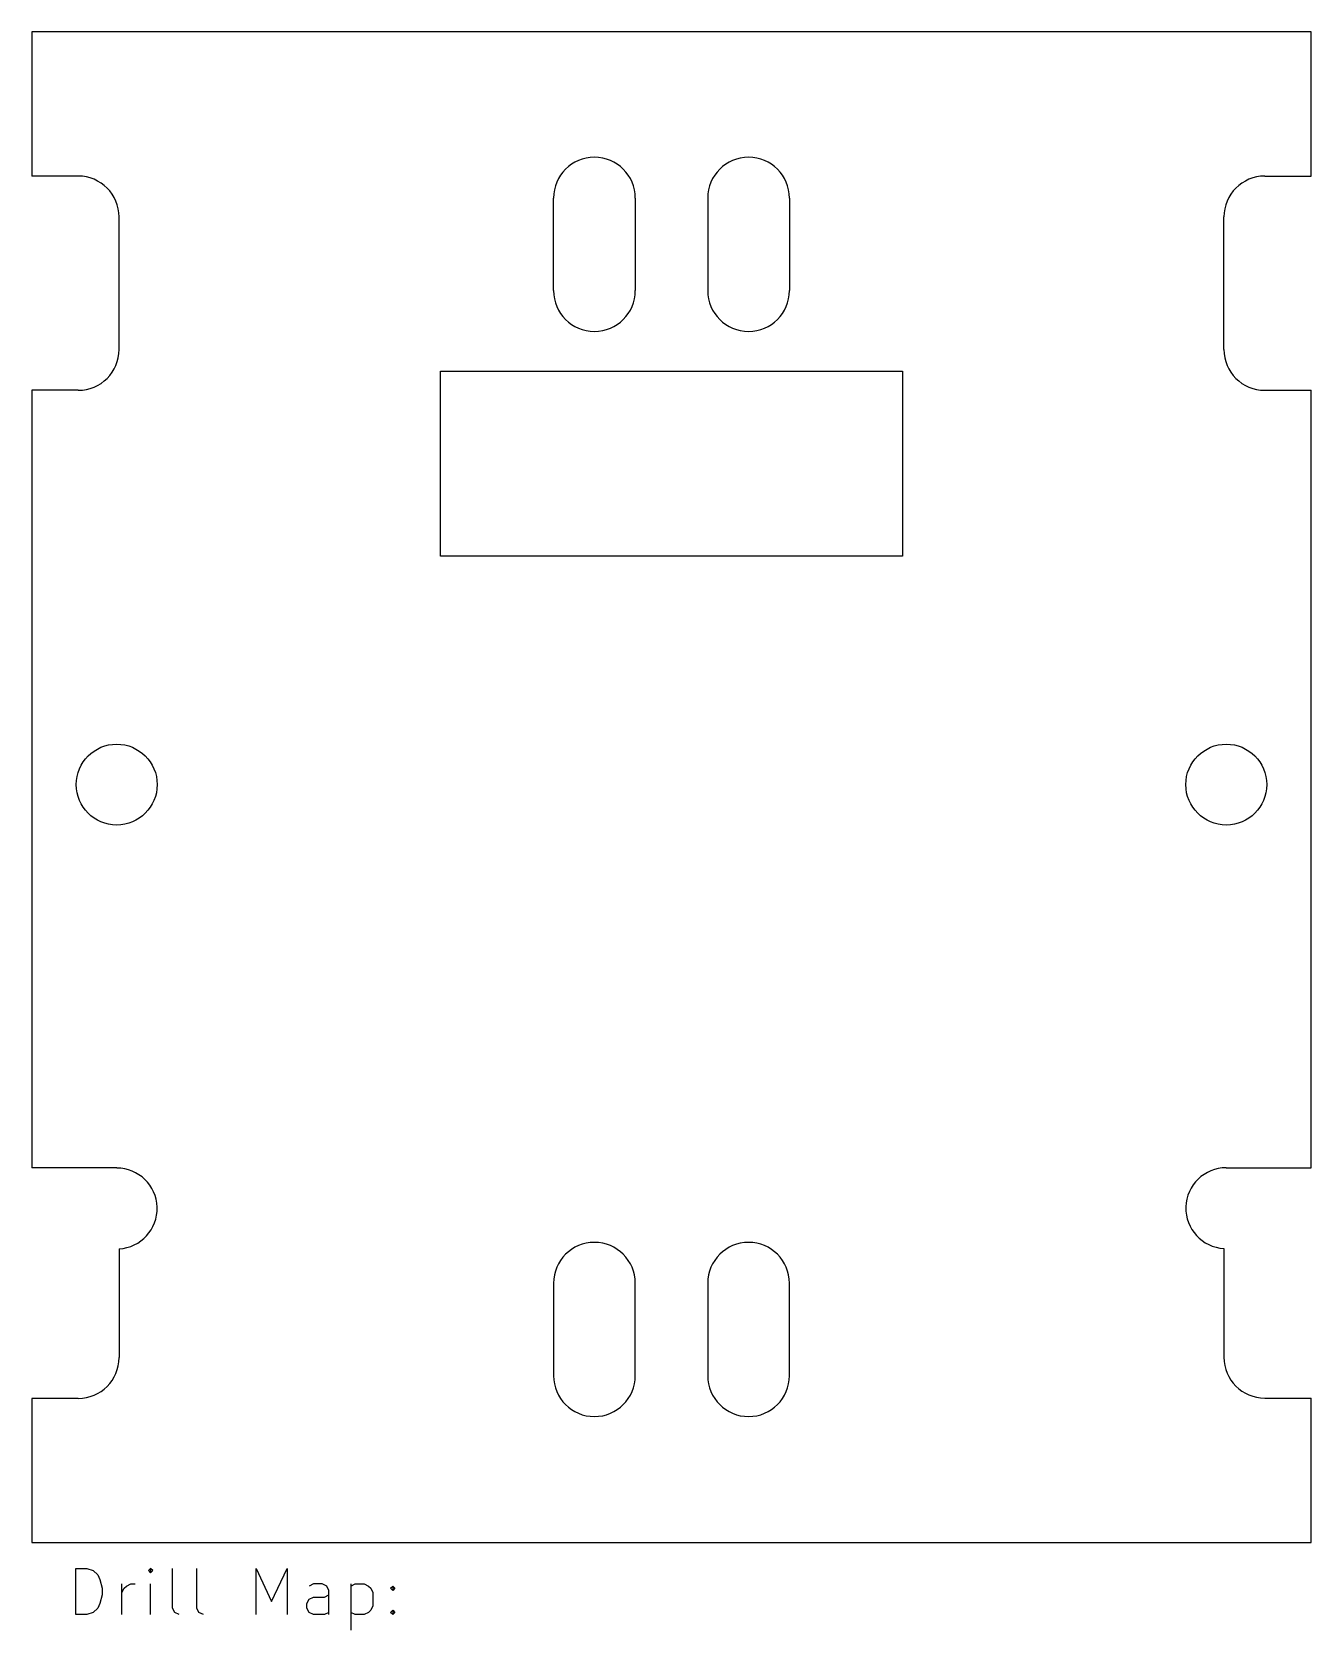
# Model space of a CAD drawing. Extents: x 100 to 183, y -153 to -50.
import ezdxf

# ---------------------------------------------------------------- set-up
doc = ezdxf.new("R2010")
doc.units = 0
doc.layers.add('BLACK', color=7, linetype='CONTINUOUS')

msp = doc.modelspace()

# ---------------------------------------------------------------- linework, layer by layer
at = {"layer": 'BLACK', "linetype": 'CONTINUOUS'}
for p, q in [((100, -49.75), (100, -59.1)), ((183, -49.75), (100, -49.75)), ((183, -59.1), (183, -49.75)), ((103, -59.1), (100, -59.1)), ((180, -59.1), (183, -59.1)), ((133.85, -66.53), (133.85, -60.53)), ((139.15, -60.53), (139.15, -66.53)), ((143.85, -60.53), (143.85, -66.53)), ((149.15, -60.53), (149.15, -66.53)), ((105.65, -70.35), (105.65, -61.75)), ((177.35, -70.35), (177.35, -61.75)), ((126.5, -83.75), (126.5, -71.75)), ((126.5, -71.75), (156.5, -71.75)), ((156.5, -71.75), (156.5, -83.75)), ((100, -73), (100, -123.455)), ((103, -73), (100, -73)), ((180, -73), (183, -73)), ((183, -123.435), (183, -73)), ((156.5, -83.75), (126.5, -83.75)), ((105.5, -123.455), (100, -123.455)), ((177.5, -123.435), (183, -123.435)), ((105.65, -128.7), (105.65, -135.75)), ((177.35, -128.68), (177.35, -135.73)), ((133.85, -130.93), (133.85, -136.93)), ((139.15, -136.93), (139.15, -130.93)), ((143.85, -130.93), (143.85, -136.93)), ((149.15, -136.93), (149.15, -130.93)), ((100, -138.4), (100, -147.75)), ((103, -138.4), (100, -138.4)), ((180, -138.38), (183, -138.38)), ((183, -147.75), (183, -138.38)), ((100, -147.75), (183, -147.75)), ((102.839, -152.432), (102.839, -149.432)), ((102.839, -149.432), (103.554, -149.432)), ((103.554, -149.432), (103.982, -149.575)), ((103.982, -149.575), (104.268, -149.861)), ((104.268, -149.861), (104.411, -150.146)), ((104.411, -150.146), (104.554, -150.718)), ((107.696, -149.432), (107.554, -149.575)), ((107.554, -149.575), (107.696, -149.718)), ((107.839, -149.575), (107.696, -149.432)), ((107.696, -149.432), (107.696, -149.718)), ((107.696, -149.718), (107.839, -149.575)), ((109.125, -152.004), (109.125, -149.432)), ((110.696, -152.004), (110.696, -149.432)), ((114.554, -152.432), (114.554, -149.432)), ((114.554, -149.432), (115.554, -151.575)), ((115.554, -151.575), (116.554, -149.432)), ((116.554, -149.432), (116.554, -152.432)), ((104.554, -151.146), (104.411, -151.718)), ((104.554, -150.718), (104.554, -151.146)), ((105.839, -152.432), (105.839, -150.432)), ((105.839, -151.004), (105.982, -150.718)), ((105.982, -150.718), (106.125, -150.575)), ((106.125, -150.575), (106.411, -150.432)), ((106.411, -150.432), (106.696, -150.432)), ((107.696, -152.432), (107.696, -150.432)), ((118.268, -150.432), (117.982, -150.575)), ((117.982, -151.432), (118.268, -151.289)), ((118.839, -150.432), (118.268, -150.432)), ((118.268, -151.289), (118.982, -151.289)), ((119.125, -150.575), (118.839, -150.432)), ((118.982, -151.289), (119.268, -151.146)), ((119.268, -150.861), (119.125, -150.575)), ((119.268, -152.432), (119.268, -150.861)), ((120.696, -150.432), (120.696, -153.432)), ((120.696, -150.575), (120.982, -150.432)), ((120.982, -150.432), (121.554, -150.432)), ((121.554, -150.432), (121.839, -150.575)), ((121.839, -150.575), (121.982, -150.718)), ((121.982, -150.718), (122.125, -151.004)), ((122.125, -151.004), (122.125, -151.861)), ((123.268, -150.718), (123.411, -150.575)), ((123.411, -150.861), (123.268, -150.718)), ((123.411, -150.575), (123.554, -150.718)), ((123.411, -150.575), (123.411, -150.861)), ((123.554, -150.718), (123.411, -150.861)), ((103.982, -152.289), (103.554, -152.432)), ((104.268, -152.004), (103.982, -152.289)), ((104.411, -151.718), (104.268, -152.004)), ((109.268, -152.289), (109.125, -152.004)), ((109.554, -152.432), (109.268, -152.289)), ((110.839, -152.289), (110.696, -152.004)), ((111.125, -152.432), (110.839, -152.289)), ((117.839, -151.718), (117.982, -151.432)), ((117.839, -152.004), (117.839, -151.718)), ((117.982, -152.289), (117.839, -152.004)), ((118.268, -152.432), (117.982, -152.289)), ((119.268, -152.289), (118.982, -152.432)), ((120.982, -152.432), (120.696, -152.289)), ((121.839, -152.289), (121.554, -152.432)), ((121.982, -152.146), (121.839, -152.289)), ((122.125, -151.861), (121.982, -152.146)), ((123.268, -152.289), (123.411, -152.146)), ((123.411, -152.432), (123.268, -152.289)), ((123.411, -152.146), (123.554, -152.289)), ((123.411, -152.146), (123.411, -152.432)), ((123.554, -152.289), (123.411, -152.432)), ((103.554, -152.432), (102.839, -152.432)), ((118.982, -152.432), (118.268, -152.432)), ((121.554, -152.432), (120.982, -152.432))]:
    msp.add_line(p, q, dxfattribs=at)
at = {"layer": 'BLACK'}
for centre in [(105.5, -98.58), (177.5, -98.58)]:
    msp.add_circle(centre, 2.625, dxfattribs=at)
for centre, radius, start, end in [((136.5, -60.53), 2.65, 0, 180), ((146.5, -60.53), 2.65, 0, 180), ((103, -61.75), 2.65, 0, 90), ((180, -61.75), 2.65, 90, 180), ((136.5, -66.53), 2.65, 180, 360), ((146.5, -66.53), 2.65, 180, 360), ((103, -70.35), 2.65, -90, 0), ((180, -70.35), 2.65, -180, -90), ((105.5, -126.08), 2.624, -86.7233, 90), ((177.5, -126.06), 2.624, -270, -93.2767), ((136.5, -130.93), 2.65, 0, 180), ((146.5, -130.93), 2.65, 0, 180), ((103, -135.75), 2.65, -90, 0), ((180, -135.73), 2.65, 180, 270), ((136.5, -136.93), 2.65, 180, 360), ((146.5, -136.93), 2.65, 180, 360)]:
    msp.add_arc(centre, radius, start, end, dxfattribs=at)

doc.saveas('drawing.dxf')
